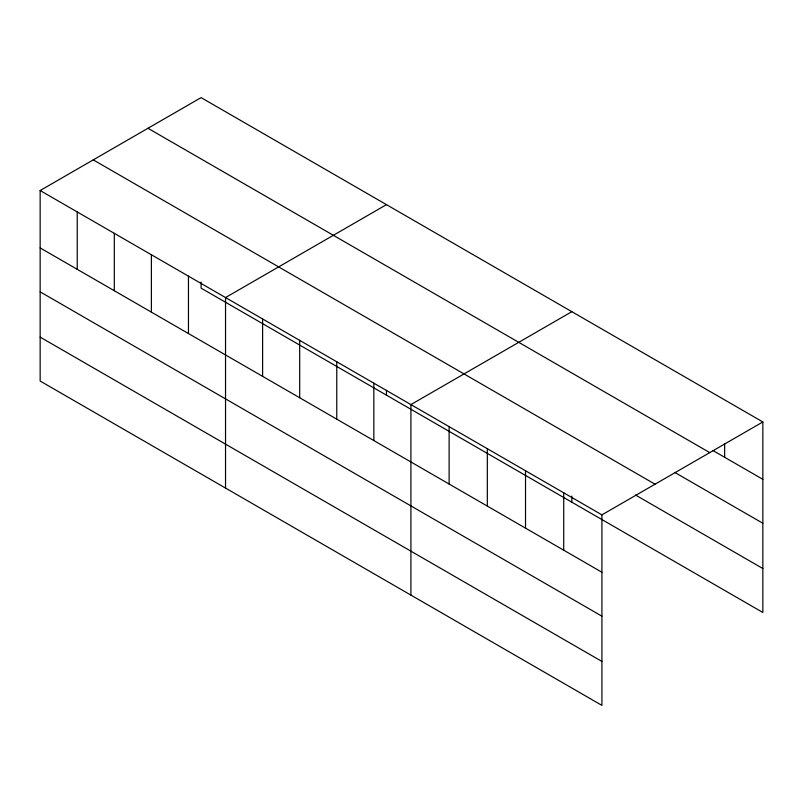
<?xml version="1.0" encoding="UTF-8"?>
<svg xmlns="http://www.w3.org/2000/svg" width="803" height="803" viewBox="0 0 803 803"><rect width="100%" height="100%" fill="white"/><g stroke="black" fill="none" stroke-linecap="round" stroke-linejoin="round"><path stroke-width="1.2" d="M40.15 190.532L601.919 514.864L601.919 705.385L40.15 381.044L40.15 190.532L201.081 97.615L762.85 421.956L762.85 612.468L201.081 288.136L201.081 282.034M386.464 204.645L225.533 297.562L225.533 488.073M571.846 311.674L410.915 404.592L410.915 595.113M601.919 514.864L762.85 421.956M712.974 450.543L762.85 479.331M147.973 128.279L709.742 452.611M674.781 472.425L762.85 523.265M93.258 159.867L655.027 484.199M635.514 495.019L762.85 568.534M40.15 247.916L601.919 572.248M40.15 291.85L601.919 616.182M40.15 337.109L601.919 661.451M724.647 443.557L724.647 457.278M571.846 496.093L571.846 502.196M563.716 492.811L563.716 550.196M525.523 470.759L525.523 528.133M487.321 448.696L487.321 506.081M449.118 426.644L449.118 484.028M386.464 390.288L386.464 395.166M373.837 383.182L373.837 440.566M336.768 361.782L336.768 419.156M299.69 340.372L299.69 397.756M262.611 318.962L262.611 376.346M188.454 276.152L188.454 333.536M151.376 254.752L151.376 312.126M114.307 233.342L114.307 290.726M77.229 211.932L77.229 269.316"/></g></svg>
